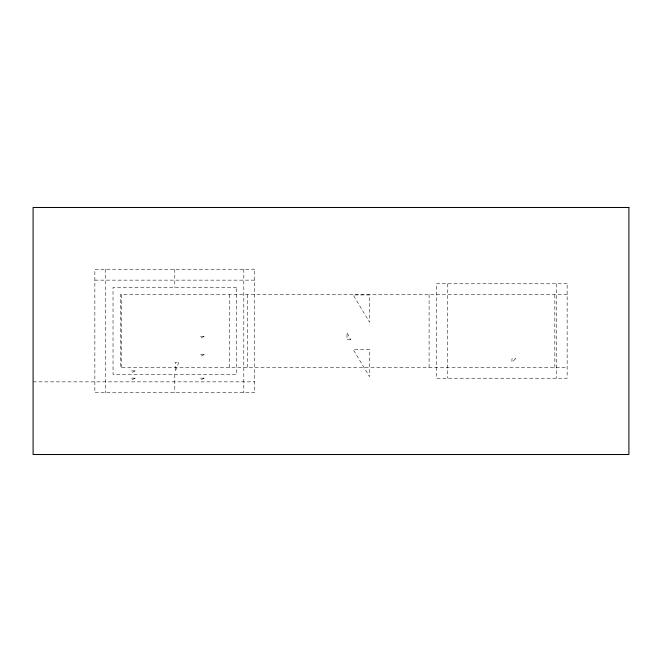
<?xml version="1.0" encoding="UTF-8"?>
<svg xmlns="http://www.w3.org/2000/svg" width="662" height="662" viewBox="0 0 662 662"><rect width="100%" height="100%" fill="white"/><g stroke="black" fill="none" stroke-linecap="round" stroke-linejoin="round"><path stroke-width="0.5" stroke-dasharray="3.31 2.48" d="M94.856 280.142L254.705 280.142M567.144 294.673L120.294 294.673L120.294 367.327L567.144 367.327M33.1 381.858L254.705 381.858M556.245 283.775L556.245 378.225M554.839 294.673L554.839 367.327M447.255 283.775L447.255 378.225M429.092 294.673L429.092 367.327M247.439 294.673L247.439 367.327M243.806 269.244L243.806 392.756M229.275 294.673L229.275 367.327M174.785 269.244L174.785 287.407M174.785 374.593L174.785 392.756M121.692 294.673L121.692 367.327M105.754 269.244L105.754 392.756M178.848 362.28L175.215 371.365L175.215 362.28L178.848 362.28M515.582 358.721L511.949 362.28L511.949 358.721L515.582 358.721M135.23 370.877L131.597 372.698L131.597 370.877L135.23 370.877M204.252 336.37L200.619 338.183L200.619 336.37L204.252 336.37M135.23 378.151L131.597 379.963L131.597 378.151L135.23 378.151M204.252 354.534L200.619 356.346L200.619 354.534L204.252 354.534M204.252 378.151L200.619 379.963L200.619 378.151L204.252 378.151M254.705 269.244L94.856 269.244L94.856 392.756L254.705 392.756L254.705 269.244M567.144 283.775L436.357 283.775L436.357 378.225L567.144 378.225L567.144 283.775M236.541 287.407L113.028 287.407L113.028 374.593L236.541 374.593L236.541 287.407M369.504 294.929L353.152 294.929L369.504 322.179L369.504 294.929M350.628 339.747L346.996 339.747L346.996 332.481L350.628 339.747M369.504 349.428L353.152 349.428L369.504 376.67L369.504 349.428"/><path stroke-width="0.99" d="M628.9 207.479L33.1 207.479L33.1 454.521L628.9 454.521L628.9 207.479"/></g></svg>
